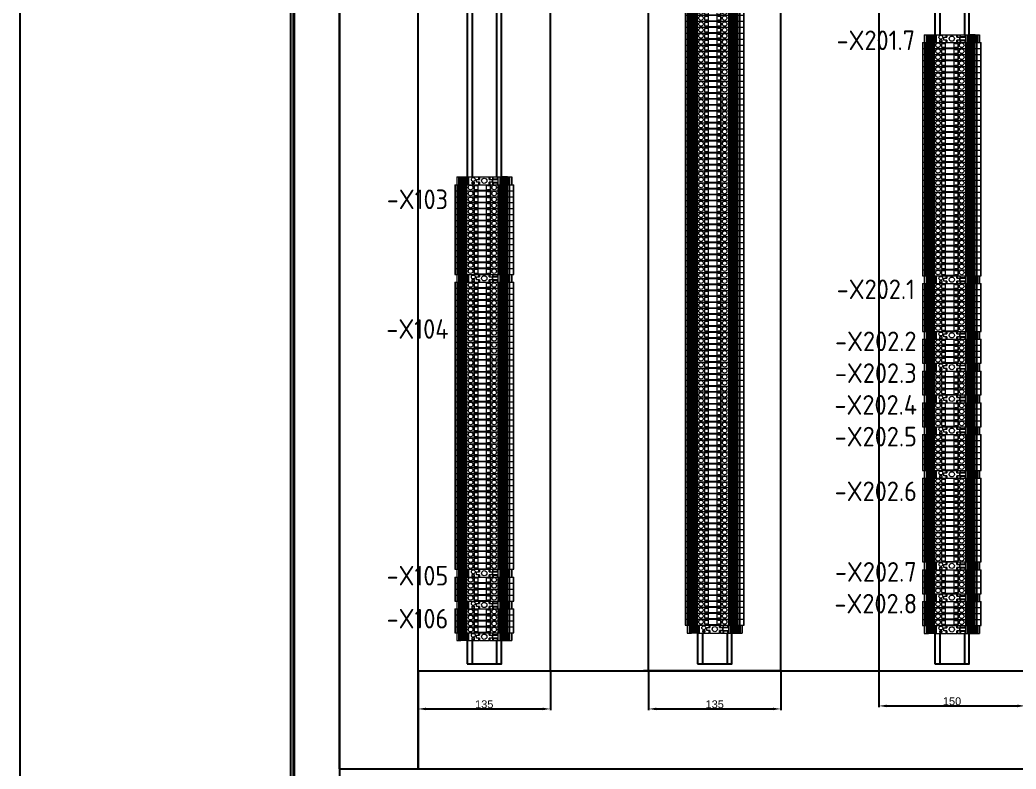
# Model space of a CAD drawing. Header units: millimetres. Extents: x 42151 to 59780, y 37376 to 44547.
# Drawn here: x 55880 to 56896, y 42172 to 42937 of the extents above; entities that cross this region are included whole.
import ezdxf
from ezdxf.enums import TextEntityAlignment as Align

# ---------------------------------------------------------------- set-up
doc = ezdxf.new("R2010")
doc.units = ezdxf.units.MM
doc.set_wipeout_variables(frame=1)
doc.layers.add('! NO PLOT !', color=7, linetype='Continuous', true_color=0xff75dd, plot=False)
doc.layers.add('000-PI-Oprema', color=30, linetype='Continuous', lineweight=5)
for name, color, linetype in [('000-PI-ORMAR', 2, 'Continuous'), ('000-PI_TEXT', 7, 'Continuous'), ('002-PI-Kabelska kanalica', 150, 'Continuous'), ('004-PI-DIN Šina', 3, 'Continuous'), ('SI-Ormari', 51, 'Continuous')]:
    doc.layers.add(name, color=color, linetype=linetype)
doc.styles.add('PI0', font='isocpeur.ttf', dxfattribs={"width": 0.9})
doc.styles.get("Standard").update_dxf_attribs({"font": 'arial.ttf'})
doc.dimstyles.new('ISO-25-lb', dxfattribs={"dimtxt": 8, "dimasz": 8, "dimexe": 1.25, "dimexo": 0.625, "dimtad": 1, "dimtxsty": 'Standard', "dimcen": 5, "dimadec": 0, "dimazin": 0, "dimtfac": 1, "dimtmove": 0, "dimatfit": 3, "dimfxl": 1, "dimarcsym": 0})

# ---------------------------------------------------------------- blocks, each defined once
blk = doc.blocks.new('2000x800_montazna ploca')
at = {"layer": '000-PI-ORMAR'}
blk.add_line((-4333.7, 1646.2), (-4333.7, -243.8), dxfattribs=at)
blk = doc.blocks.new('*U163')
at = {"layer": '002-PI-Kabelska kanalica'}
for p, q in [((-20, -100), (-20, 1672)), ((60, -100), (60, 1672)), ((-20, -100), (60, -100))]:
    blk.add_line(p, q, dxfattribs=at)
blk = doc.blocks.new('*U162')
at = {"layer": '002-PI-Kabelska kanalica'}
for p, q in [((-20, -100), (-20, 1238)), ((80, -100), (80, 1238)), ((-20, -100), (80, -100))]:
    blk.add_line(p, q, dxfattribs=at)
blk = doc.blocks.new('*U161')
at = {"layer": '002-PI-Kabelska kanalica'}
for p, q in [((-20, -100), (-20, 1472)), ((80, -100), (80, 1472)), ((-20, -100), (80, -100))]:
    blk.add_line(p, q, dxfattribs=at)
blk = doc.blocks.new('*U164')
at = {"layer": '004-PI-DIN Šina'}
blk.add_lwpolyline([(1560, -17.5), (1560, 17.5), (0, 17.5), (0, -17.5)], close=True, dxfattribs=at)
for points in [[(0, 12.5), (1560, 12.5)], [(0, -12.5), (1560, -12.5)]]:
    blk.add_lwpolyline(points, dxfattribs=at)
blk = doc.blocks.new('*D219')
at = {"layer": '! NO PLOT !', "color": 0, "linetype": 'Continuous', "lineweight": -2, "ltscale": 0.25, "transparency": 16777216}
for p, q in [((56286.2, 42272.1), (56286.2, 42232.5)), ((56421.2, 42272.1), (56421.2, 42232.5)), ((56294.2, 42233.8), (56413.2, 42233.8))]:
    blk.add_line(p, q, dxfattribs=at)
at = {"layer": '! NO PLOT !', "color": 0, "ltscale": 0.25, "transparency": 16777216}
for points in [[(56294.2, 42235.1), (56294.2, 42232.5), (56286.2, 42233.8)], [(56413.2, 42235.1), (56413.2, 42232.5), (56421.2, 42233.8)]]:
    blk.add_solid(points, dxfattribs=at)
at = {"layer": 'Defpoints', "color": 0, "ltscale": 0.25, "transparency": 16777216}
for p in [(56286.2, 42272.7), (56421.2, 42272.7), (56421.2, 42233.8)]:
    blk.add_point(p, dxfattribs=at)
at = {"layer": '! NO PLOT !', "color": 0, "ltscale": 0.25, "transparency": 16777216, "insert": (56353.7, 42238.5), "char_height": 8, "attachment_point": 5}
blk.add_mtext('135', dxfattribs=at)
blk = doc.blocks.new('*D220')
at = {"layer": '! NO PLOT !', "color": 0, "linetype": 'Continuous', "lineweight": -2, "ltscale": 0.25, "transparency": 16777216}
for p, q in [((56521.2, 42272.1), (56521.2, 42232.5)), ((56656.2, 42272.1), (56656.2, 42232.5)), ((56529.2, 42233.8), (56648.2, 42233.8))]:
    blk.add_line(p, q, dxfattribs=at)
at = {"layer": '! NO PLOT !', "color": 0, "ltscale": 0.25, "transparency": 16777216}
for points in [[(56529.2, 42235.1), (56529.2, 42232.5), (56521.2, 42233.8)], [(56648.2, 42235.1), (56648.2, 42232.5), (56656.2, 42233.8)]]:
    blk.add_solid(points, dxfattribs=at)
at = {"layer": 'Defpoints', "color": 0, "ltscale": 0.25, "transparency": 16777216}
for p in [(56521.2, 42272.7), (56656.2, 42272.7), (56656.2, 42233.8)]:
    blk.add_point(p, dxfattribs=at)
at = {"layer": '! NO PLOT !', "color": 0, "ltscale": 0.25, "transparency": 16777216, "insert": (56588.7, 42238.5), "char_height": 8, "attachment_point": 5}
blk.add_mtext('135', dxfattribs=at)
blk = doc.blocks.new('*D221')
at = {"layer": '! NO PLOT !', "color": 0, "linetype": 'Continuous', "lineweight": -2, "ltscale": 0.25, "transparency": 16777216}
for p, q in [((56756.2, 42272.1), (56756.2, 42235.6)), ((56905.2, 42272.1), (56905.2, 42235.6)), ((56764.2, 42236.9), (56897.2, 42236.9))]:
    blk.add_line(p, q, dxfattribs=at)
at = {"layer": '! NO PLOT !', "color": 0, "ltscale": 0.25, "transparency": 16777216}
for points in [[(56764.2, 42238.2), (56764.2, 42235.5), (56756.2, 42236.9)], [(56897.2, 42238.2), (56897.2, 42235.5), (56905.2, 42236.9)]]:
    blk.add_solid(points, dxfattribs=at)
at = {"layer": 'Defpoints', "color": 0, "ltscale": 0.25, "transparency": 16777216}
for p in [(56756.2, 42272.7), (56905.2, 42272.7), (56905.2, 42236.9)]:
    blk.add_point(p, dxfattribs=at)
at = {"layer": '! NO PLOT !', "color": 0, "ltscale": 0.25, "transparency": 16777216, "insert": (56830.7, 42241.6), "char_height": 8, "attachment_point": 5}
blk.add_mtext('{\\fArial|b0|i0|c238|p34;150}', dxfattribs=at)
blk = doc.blocks.new('1061200000 - Weidmuller granicnik wdu4')
blk.add_wipeout([(48546.9, 45247.3), (48554.9, 45247.3), (48554.9, 45191.2), (48546.9, 45191.2)]).dxf.layer = '! NO PLOT !'
at = {"layer": '000-PI-Oprema'}
for p, q in [((48554.9, 45247.3), (48546.9, 45247.3)), ((48546.9, 45247.3), (48546.9, 45243.1)), ((48554.9, 45247.3), (48546.9, 45247.3)), ((48546.9, 45247), (48554.9, 45247)), ((48554.9, 45245.3), (48546.9, 45245.3)), ((48546.9, 45245.1), (48554.9, 45245.1)), ((48546.9, 45244.9), (48554.9, 45244.9)), ((48554.9, 45244.5), (48546.9, 45244.5)), ((48554.9, 45244.1), (48546.9, 45244.1)), ((48546.9, 45243.9), (48554.9, 45243.9)), ((48546.9, 45243.3), (48554.9, 45243.3)), ((48546.9, 45243.1), (48554.9, 45243.1)), ((48546.9, 45243.1), (48554.9, 45243.1)), ((48546.9, 45240.9), (48546.9, 45243.1)), ((48546.9, 45242.9), (48554.9, 45242.9)), ((48554.9, 45242.7), (48546.9, 45242.7)), ((48546.9, 45242.7), (48554.9, 45242.7)), ((48554.9, 45241.9), (48546.9, 45241.9)), ((48546.9, 45241.8), (48554.9, 45241.8)), ((48554.9, 45247.3), (48554.9, 45202.1)), ((48546.9, 45241.1), (48554.9, 45241.1)), ((48546.9, 45240.9), (48554.9, 45240.9)), ((48546.9, 45240.9), (48554.9, 45240.9)), ((48546.9, 45238.7), (48546.9, 45240.9)), ((48546.9, 45240.7), (48554.9, 45240.7)), ((48554.9, 45240.5), (48546.9, 45240.5)), ((48546.9, 45240.5), (48554.9, 45240.5)), ((48554.9, 45239.7), (48546.9, 45239.7)), ((48554.9, 45239.6), (48546.9, 45239.6)), ((48554.9, 45238.9), (48546.9, 45238.9)), ((48554.9, 45238.7), (48546.9, 45238.7)), ((48554.9, 45238.7), (48546.9, 45238.7)), ((48546.9, 45236.5), (48546.9, 45238.7)), ((48554.9, 45238.5), (48546.9, 45238.5)), ((48554.9, 45238.3), (48546.9, 45238.3)), ((48546.9, 45238.3), (48554.9, 45238.3)), ((48554.9, 45237.5), (48546.9, 45237.5)), ((48554.9, 45237.4), (48546.9, 45237.4)), ((48554.9, 45236.7), (48546.9, 45236.7)), ((48554.9, 45236.5), (48546.9, 45236.5)), ((48554.9, 45236.5), (48546.9, 45236.5)), ((48546.9, 45236.5), (48546.9, 45225)), ((48554.9, 45236.3), (48546.9, 45236.3)), ((48554.9, 45236.1), (48546.9, 45236.1)), ((48554.9, 45236.1), (48546.9, 45236.1)), ((48546.9, 45236.1), (48554.9, 45236.1)), ((48554.9, 45235.9), (48546.9, 45235.9)), ((48554.9, 45235.3), (48546.9, 45235.3)), ((48546.9, 45225), (48549.4, 45225)), ((48549.4, 45224.3), (48546.9, 45224.3)), ((48546.9, 45224.3), (48546.9, 45214.3)), ((48547.7, 45231.5), (48549.6, 45231.5)), ((48547.7, 45229.5), (48547.7, 45231.5)), ((48549.6, 45229.5), (48547.7, 45229.5)), ((48549.4, 45225), (48549.4, 45227.3)), ((48549.4, 45227.3), (48552.4, 45227.3)), ((48549.6, 45231.5), (48549.6, 45229.5)), ((48552.4, 45227.3), (48552.4, 45224.3)), ((48552.4, 45225), (48554.9, 45225)), ((48554.9, 45224.3), (48552.4, 45224.3)), ((48546.9, 45214.3), (48549.4, 45214.3)), ((48549.4, 45213.5), (48546.9, 45213.5)), ((48546.9, 45213.5), (48546.9, 45191.2)), ((48549.4, 45211.3), (48549.4, 45213.5)), ((48552.4, 45211.3), (48549.4, 45211.3)), ((48552.4, 45214.3), (48552.4, 45211.3)), ((48552.4, 45214.3), (48554.9, 45214.3)), ((48554.9, 45213.5), (48552.4, 45213.5)), ((48546.9, 45210.6), (48554.9, 45210.6)), ((48549.3, 45210.3), (48546.9, 45210.3)), ((48546.9, 45205.8), (48549.3, 45205.8)), ((48554.9, 45205.4), (48546.9, 45205.4)), ((48546.9, 45203.2), (48554.9, 45203.2)), ((48546.9, 45202.7), (48554.9, 45202.7)), ((48546.9, 45202.5), (48554.9, 45202.5)), ((48554.9, 45202.5), (48546.9, 45202.5)), ((48546.9, 45202.5), (48554.9, 45202.5)), ((48554.9, 45202.3), (48546.9, 45202.3)), ((48554.9, 45202.1), (48546.9, 45202.1)), ((48554.9, 45202.1), (48546.9, 45202.1)), ((48554.9, 45201.9), (48546.9, 45201.9)), ((48554.9, 45201.2), (48546.9, 45201.2)), ((48546.9, 45201.1), (48554.9, 45201.1)), ((48549, 45210.3), (48549, 45205.8)), ((48549.3, 45205.8), (48549.3, 45210.3)), ((48552.4, 45210.3), (48554.9, 45210.3)), ((48552.4, 45210.3), (48552.4, 45205.8)), ((48552.4, 45205.8), (48554.9, 45205.8)), ((48552.7, 45205.8), (48552.7, 45210.3)), ((48554.9, 45199.9), (48554.9, 45202.1)), ((48546.9, 45200.3), (48554.9, 45200.3)), ((48546.9, 45200.3), (48554.9, 45200.3)), ((48554.9, 45200.1), (48546.9, 45200.1)), ((48554.9, 45199.9), (48546.9, 45199.9)), ((48554.9, 45199.9), (48546.9, 45199.9)), ((48554.9, 45199.7), (48546.9, 45199.7)), ((48554.9, 45199), (48546.9, 45199)), ((48546.9, 45198.9), (48554.9, 45198.9)), ((48546.9, 45198.1), (48554.9, 45198.1)), ((48554.9, 45198.1), (48546.9, 45198.1)), ((48546.9, 45197.9), (48554.9, 45197.9)), ((48546.9, 45197.7), (48554.9, 45197.7)), ((48546.9, 45197.7), (48554.9, 45197.7)), ((48546.9, 45197.5), (48554.9, 45197.5)), ((48554.9, 45196.8), (48546.9, 45196.8)), ((48554.9, 45196.7), (48546.9, 45196.7)), ((48546.9, 45195.9), (48554.9, 45195.9)), ((48554.9, 45195.9), (48546.9, 45195.9)), ((48546.9, 45195.7), (48554.9, 45195.7)), ((48546.9, 45195.5), (48554.9, 45195.5)), ((48546.9, 45195.5), (48554.9, 45195.5)), ((48546.9, 45195.3), (48554.9, 45195.3)), ((48554.9, 45194.6), (48546.9, 45194.6)), ((48554.9, 45194.5), (48546.9, 45194.5)), ((48554.9, 45194.1), (48546.9, 45194.1)), ((48546.9, 45193.7), (48554.9, 45193.7)), ((48554.9, 45193.5), (48546.9, 45193.5)), ((48546.9, 45193.3), (48554.9, 45193.3)), ((48554.9, 45191.6), (48546.9, 45191.6)), ((48546.9, 45191.3), (48554.9, 45191.3)), ((48554.9, 45191.2), (48546.9, 45191.2)), ((48554.9, 45197.7), (48554.9, 45199.9)), ((48554.9, 45195.5), (48554.9, 45197.7)), ((48554.9, 45195.5), (48554.9, 45191.2))]:
    blk.add_line(p, q, dxfattribs=at)
for centre, radius in [((48552.3, 45230.5), 1.97), ((48550.9, 45219.3), 2.67)]:
    blk.add_circle(centre, radius, dxfattribs=at)
for points in [[(48546.9, 45224.3), (48546.9, 45224.3), (48546.9, 45224.5), (48546.9, 45224.8), (48546.9, 45225)], [(48549.4, 45224.3), (48549.4, 45224.3), (48549.4, 45224.5), (48549.4, 45224.8), (48549.4, 45225)], [(48546.9, 45213.5), (48546.9, 45213.7), (48546.9, 45214.1), (48546.9, 45214.3), (48546.9, 45214.3)], [(48549.4, 45213.5), (48549.4, 45213.7), (48549.4, 45214.1), (48549.4, 45214.3), (48549.4, 45214.3)]]:
    blk.add_open_spline(points, degree=3, dxfattribs=at)
blk = doc.blocks.new('1020100000 - WEIDMULLER')
blk.add_wipeout([(48544.8, 45339.7), (48550.9, 45339.7), (48550.9, 45279.7), (48544.8, 45279.7)])
at = {"layer": '000-PI-Oprema', "ltscale": 0.25}
for p, q in [((48550.9, 45339.7), (48544.8, 45339.7)), ((48544.8, 45339.7), (48544.8, 45279.7)), ((48550.9, 45339.3), (48544.8, 45339.3)), ((48544.8, 45339.2), (48550.9, 45339.2)), ((48550.9, 45337.3), (48544.8, 45337.3)), ((48544.8, 45337.3), (48550.9, 45337.3)), ((48550.9, 45337.1), (48544.8, 45337.1)), ((48550.9, 45336.4), (48544.8, 45336.4)), ((48544.8, 45336.3), (48550.9, 45336.3)), ((48550.9, 45335.6), (48544.8, 45335.6)), ((48550.9, 45335.5), (48544.8, 45335.5)), ((48550.9, 45335.2), (48544.8, 45335.2)), ((48550.9, 45335.1), (48544.8, 45335.1)), ((48544.8, 45335.1), (48550.9, 45335.1)), ((48550.9, 45334.2), (48544.8, 45334.2)), ((48544.8, 45334.1), (48550.9, 45334.1)), ((48550.9, 45333.4), (48544.8, 45333.4)), ((48550.9, 45333.3), (48544.8, 45333.3)), ((48550.9, 45339.7), (48550.9, 45294.7)), ((48550.9, 45333.1), (48544.8, 45333.1)), ((48550.9, 45332.9), (48544.8, 45332.9)), ((48544.8, 45332.9), (48550.9, 45332.9)), ((48550.9, 45332), (48544.8, 45332)), ((48544.8, 45331.9), (48550.9, 45331.9)), ((48544.8, 45331.2), (48550.9, 45331.2)), ((48544.8, 45331.1), (48550.9, 45331.1)), ((48544.8, 45330.9), (48550.9, 45330.9)), ((48550.9, 45330.7), (48544.8, 45330.7)), ((48544.8, 45330.7), (48550.9, 45330.7)), ((48550.9, 45329.8), (48544.8, 45329.8)), ((48544.8, 45329.7), (48550.9, 45329.7)), ((48544.8, 45329), (48550.9, 45329)), ((48544.8, 45328.9), (48550.9, 45328.9)), ((48544.8, 45328.7), (48550.9, 45328.7)), ((48550.9, 45328.5), (48544.8, 45328.5)), ((48544.8, 45328.5), (48550.9, 45328.5)), ((48550.9, 45328.1), (48544.8, 45328.1)), ((48550.9, 45328), (48544.8, 45328)), ((48550.9, 45327.8), (48544.8, 45327.8)), ((48544.8, 45327.7), (48550.9, 45327.7)), ((48546.1, 45317.5), (48544.8, 45317.5)), ((48544.8, 45317), (48545.4, 45317)), ((48546.1, 45317), (48545.4, 45317)), ((48545.4, 45317), (48545.4, 45306.3)), ((48545.4, 45316.1), (48550.9, 45316.1)), ((48549.7, 45320.3), (48546.1, 45320.3)), ((48546.1, 45320.3), (48546.1, 45317)), ((48546.1, 45319.7), (48549.7, 45319.7)), ((48549.7, 45317), (48549.7, 45320.3)), ((48550.9, 45317.5), (48549.7, 45317.5)), ((48549.7, 45317), (48550.9, 45317)), ((48545.4, 45306.3), (48544.8, 45306.3)), ((48544.8, 45305.8), (48546.1, 45305.8)), ((48545.4, 45307.3), (48550.9, 45307.3)), ((48545.4, 45306.3), (48546.1, 45306.3)), ((48546.1, 45306.3), (48546.1, 45303)), ((48549.7, 45303.7), (48546.1, 45303.7)), ((48546.1, 45303), (48549.7, 45303)), ((48550.9, 45306.3), (48549.7, 45306.3)), ((48549.7, 45303), (48549.7, 45306.3)), ((48549.7, 45305.8), (48550.9, 45305.8)), ((48550.9, 45295.6), (48544.8, 45295.6)), ((48544.8, 45295.5), (48550.9, 45295.5)), ((48544.8, 45295.3), (48550.9, 45295.3)), ((48544.8, 45295.3), (48550.9, 45295.3)), ((48544.8, 45294.8), (48550.9, 45294.8)), ((48550.9, 45294.8), (48544.8, 45294.8)), ((48550.9, 45294.7), (48544.8, 45294.7)), ((48550.9, 45294.4), (48544.8, 45294.4)), ((48550.9, 45294.3), (48544.8, 45294.3)), ((48550.9, 45293.6), (48544.8, 45293.6)), ((48544.8, 45293.5), (48550.9, 45293.5)), ((48550.9, 45292.7), (48544.8, 45292.7)), ((48544.8, 45292.6), (48550.9, 45292.6)), ((48550.9, 45292.5), (48544.8, 45292.5)), ((48550.9, 45294.4), (48550.9, 45292.5)), ((48550.9, 45292.2), (48544.8, 45292.2)), ((48550.9, 45292.1), (48544.8, 45292.1)), ((48550.9, 45291.4), (48544.8, 45291.4)), ((48544.8, 45291.3), (48550.9, 45291.3)), ((48550.9, 45290.5), (48544.8, 45290.5)), ((48544.8, 45290.4), (48550.9, 45290.4)), ((48544.8, 45290.3), (48550.9, 45290.3)), ((48544.8, 45290), (48550.9, 45290)), ((48544.8, 45289.9), (48550.9, 45289.9)), ((48550.9, 45289.2), (48544.8, 45289.2)), ((48544.8, 45289.1), (48550.9, 45289.1)), ((48550.9, 45288.3), (48544.8, 45288.3)), ((48544.8, 45288.2), (48550.9, 45288.2)), ((48544.8, 45288.1), (48550.9, 45288.1)), ((48544.8, 45287.8), (48550.9, 45287.8)), ((48544.8, 45287.7), (48550.9, 45287.7)), ((48550.9, 45287), (48544.8, 45287)), ((48544.8, 45286.9), (48550.9, 45286.9)), ((48544.8, 45286.2), (48550.9, 45286.2)), ((48550.9, 45286.1), (48544.8, 45286.1)), ((48544.8, 45286), (48550.9, 45286)), ((48550.9, 45284.1), (48544.8, 45284.1)), ((48544.8, 45284), (48550.9, 45284)), ((48550.9, 45292.2), (48550.9, 45290.3)), ((48550.9, 45290), (48550.9, 45279.7)), ((48550.9, 45280.4), (48544.8, 45280.4)), ((48544.8, 45279.7), (48550.9, 45279.7))]:
    blk.add_line(p, q, dxfattribs=at)
for centre in [(48548.1, 45323.7), (48548.1, 45299.6)]:
    blk.add_circle(centre, 2.36, dxfattribs=at)
blk = doc.blocks.new('*U216')
at = {"layer": '000-PI-Oprema', "rotation": 90}
blk.add_blockref('1020100000 - WEIDMULLER', (45309.7, -48547.8), dxfattribs=at)
blk = doc.blocks.new('*U217')
at = {"layer": '000-PI-Oprema', "color": 0, "linetype": 'ByBlock', "lineweight": -2, "transparency": 16777216}
blk.add_blockref('*U216', (0, 0), dxfattribs=at)
blk.add_blockref('*U216', (0, 6.1), dxfattribs=at)
blk.add_blockref('*U216', (0, 12.2), dxfattribs=at)
blk.add_blockref('*U216', (0, 18.3), dxfattribs=at)
blk = doc.blocks.new('*U210')
at = {"layer": '000-PI-Oprema', "rotation": 90}
blk.add_blockref('1020100000 - WEIDMULLER', (45309.7, -48547.8), dxfattribs=at)
blk = doc.blocks.new('*U211')
at = {"layer": '000-PI-Oprema', "color": 0, "linetype": 'ByBlock', "lineweight": -2, "transparency": 16777216}
blk.add_blockref('*U210', (0, 0), dxfattribs=at)
blk.add_blockref('*U210', (0, 6.1), dxfattribs=at)
blk.add_blockref('*U210', (0, 12.2), dxfattribs=at)
blk.add_blockref('*U210', (0, 18.3), dxfattribs=at)
blk = doc.blocks.new('*U212')
at = {"layer": '000-PI-Oprema', "rotation": 90}
blk.add_blockref('1020100000 - WEIDMULLER', (45309.7, -48547.8), dxfattribs=at)
blk = doc.blocks.new('*U213')
at = {"layer": '000-PI-Oprema', "color": 0, "linetype": 'ByBlock', "lineweight": -2, "transparency": 16777216}
blk.add_blockref('*U212', (0, 0), dxfattribs=at)
blk.add_blockref('*U212', (0, 6.1), dxfattribs=at)
blk.add_blockref('*U212', (0, 12.2), dxfattribs=at)
blk.add_blockref('*U212', (0, 18.3), dxfattribs=at)
blk.add_blockref('*U212', (0, 24.4), dxfattribs=at)
blk.add_blockref('*U212', (0, 30.5), dxfattribs=at)
blk.add_blockref('*U212', (0, 36.6), dxfattribs=at)
blk.add_blockref('*U212', (0, 42.7), dxfattribs=at)
blk.add_blockref('*U212', (0, 48.8), dxfattribs=at)
blk.add_blockref('*U212', (0, 54.9), dxfattribs=at)
blk.add_blockref('*U212', (0, 61), dxfattribs=at)
blk.add_blockref('*U212', (0, 67.1), dxfattribs=at)
blk.add_blockref('*U212', (0, 73.2), dxfattribs=at)
blk.add_blockref('*U212', (0, 79.3), dxfattribs=at)
blk.add_blockref('*U212', (0, 85.4), dxfattribs=at)
blk.add_blockref('*U212', (0, 91.5), dxfattribs=at)
blk.add_blockref('*U212', (0, 97.6), dxfattribs=at)
blk.add_blockref('*U212', (0, 103.7), dxfattribs=at)
blk.add_blockref('*U212', (0, 109.8), dxfattribs=at)
blk.add_blockref('*U212', (0, 115.9), dxfattribs=at)
blk.add_blockref('*U212', (0, 122), dxfattribs=at)
blk.add_blockref('*U212', (0, 128.1), dxfattribs=at)
blk.add_blockref('*U212', (0, 134.2), dxfattribs=at)
blk.add_blockref('*U212', (0, 140.3), dxfattribs=at)
blk.add_blockref('*U212', (0, 146.4), dxfattribs=at)
blk.add_blockref('*U212', (0, 152.5), dxfattribs=at)
blk.add_blockref('*U212', (0, 158.6), dxfattribs=at)
blk.add_blockref('*U212', (0, 164.7), dxfattribs=at)
blk.add_blockref('*U212', (0, 170.8), dxfattribs=at)
blk.add_blockref('*U212', (0, 176.9), dxfattribs=at)
blk.add_blockref('*U212', (0, 183), dxfattribs=at)
blk.add_blockref('*U212', (0, 189.1), dxfattribs=at)
blk.add_blockref('*U212', (0, 195.2), dxfattribs=at)
blk.add_blockref('*U212', (0, 201.3), dxfattribs=at)
blk.add_blockref('*U212', (0, 207.4), dxfattribs=at)
blk.add_blockref('*U212', (0, 213.5), dxfattribs=at)
blk.add_blockref('*U212', (0, 219.6), dxfattribs=at)
blk.add_blockref('*U212', (0, 225.7), dxfattribs=at)
blk.add_blockref('*U212', (0, 231.8), dxfattribs=at)
blk.add_blockref('*U212', (0, 237.9), dxfattribs=at)
blk.add_blockref('*U212', (0, 244), dxfattribs=at)
blk.add_blockref('*U212', (0, 250.1), dxfattribs=at)
blk.add_blockref('*U212', (0, 256.2), dxfattribs=at)
blk.add_blockref('*U212', (0, 262.3), dxfattribs=at)
blk.add_blockref('*U212', (0, 268.4), dxfattribs=at)
blk.add_blockref('*U212', (0, 274.5), dxfattribs=at)
blk.add_blockref('*U212', (0, 280.6), dxfattribs=at)
blk.add_blockref('*U212', (0, 286.7), dxfattribs=at)
blk = doc.blocks.new('*U214')
at = {"layer": '000-PI-Oprema', "rotation": 90}
blk.add_blockref('1020100000 - WEIDMULLER', (45309.7, -48547.8), dxfattribs=at)
blk = doc.blocks.new('*U215')
at = {"layer": '000-PI-Oprema', "color": 0, "linetype": 'ByBlock', "lineweight": -2, "transparency": 16777216}
blk.add_blockref('*U214', (0, 0), dxfattribs=at)
blk.add_blockref('*U214', (0, 6.1), dxfattribs=at)
blk.add_blockref('*U214', (0, 12.2), dxfattribs=at)
blk.add_blockref('*U214', (0, 18.3), dxfattribs=at)
blk.add_blockref('*U214', (0, 24.4), dxfattribs=at)
blk.add_blockref('*U214', (0, 30.5), dxfattribs=at)
blk.add_blockref('*U214', (0, 36.6), dxfattribs=at)
blk.add_blockref('*U214', (0, 42.7), dxfattribs=at)
blk.add_blockref('*U214', (0, 48.8), dxfattribs=at)
blk.add_blockref('*U214', (0, 54.9), dxfattribs=at)
blk.add_blockref('*U214', (0, 61), dxfattribs=at)
blk.add_blockref('*U214', (0, 67.1), dxfattribs=at)
blk.add_blockref('*U214', (0, 73.2), dxfattribs=at)
blk.add_blockref('*U214', (0, 79.3), dxfattribs=at)
blk.add_blockref('*U214', (0, 85.4), dxfattribs=at)
blk = doc.blocks.new('*U192')
at = {"layer": '000-PI-Oprema', "rotation": 90}
blk.add_blockref('1020100000 - WEIDMULLER', (45309.7, -48547.8), dxfattribs=at)
blk = doc.blocks.new('*U193')
at = {"layer": '000-PI-Oprema', "color": 0, "linetype": 'ByBlock', "lineweight": -2, "transparency": 16777216}
blk.add_blockref('*U192', (0, 0), dxfattribs=at)
blk.add_blockref('*U192', (0, 6.1), dxfattribs=at)
blk.add_blockref('*U192', (0, 12.2), dxfattribs=at)
blk.add_blockref('*U192', (0, 18.3), dxfattribs=at)
blk.add_blockref('*U192', (0, 24.4), dxfattribs=at)
blk.add_blockref('*U192', (0, 30.5), dxfattribs=at)
blk.add_blockref('*U192', (0, 36.6), dxfattribs=at)
blk.add_blockref('*U192', (0, 42.7), dxfattribs=at)
blk.add_blockref('*U192', (0, 48.8), dxfattribs=at)
blk.add_blockref('*U192', (0, 54.9), dxfattribs=at)
blk.add_blockref('*U192', (0, 61), dxfattribs=at)
blk.add_blockref('*U192', (0, 67.1), dxfattribs=at)
blk.add_blockref('*U192', (0, 73.2), dxfattribs=at)
blk.add_blockref('*U192', (0, 79.3), dxfattribs=at)
blk.add_blockref('*U192', (0, 85.4), dxfattribs=at)
blk.add_blockref('*U192', (0, 91.5), dxfattribs=at)
blk.add_blockref('*U192', (0, 97.6), dxfattribs=at)
blk.add_blockref('*U192', (0, 103.7), dxfattribs=at)
blk.add_blockref('*U192', (0, 109.8), dxfattribs=at)
blk.add_blockref('*U192', (0, 115.9), dxfattribs=at)
blk.add_blockref('*U192', (0, 122), dxfattribs=at)
blk.add_blockref('*U192', (0, 128.1), dxfattribs=at)
blk.add_blockref('*U192', (0, 134.2), dxfattribs=at)
blk.add_blockref('*U192', (0, 140.3), dxfattribs=at)
blk.add_blockref('*U192', (0, 146.4), dxfattribs=at)
blk.add_blockref('*U192', (0, 152.5), dxfattribs=at)
blk.add_blockref('*U192', (0, 158.6), dxfattribs=at)
blk.add_blockref('*U192', (0, 164.7), dxfattribs=at)
blk.add_blockref('*U192', (0, 170.8), dxfattribs=at)
blk.add_blockref('*U192', (0, 176.9), dxfattribs=at)
blk.add_blockref('*U192', (0, 183), dxfattribs=at)
blk.add_blockref('*U192', (0, 189.1), dxfattribs=at)
blk.add_blockref('*U192', (0, 195.2), dxfattribs=at)
blk.add_blockref('*U192', (0, 201.3), dxfattribs=at)
blk.add_blockref('*U192', (0, 207.4), dxfattribs=at)
blk.add_blockref('*U192', (0, 213.5), dxfattribs=at)
blk.add_blockref('*U192', (0, 219.6), dxfattribs=at)
blk.add_blockref('*U192', (0, 225.7), dxfattribs=at)
blk.add_blockref('*U192', (0, 231.8), dxfattribs=at)
blk.add_blockref('*U192', (0, 237.9), dxfattribs=at)
blk.add_blockref('*U192', (0, 244), dxfattribs=at)
blk.add_blockref('*U192', (0, 250.1), dxfattribs=at)
blk.add_blockref('*U192', (0, 256.2), dxfattribs=at)
blk.add_blockref('*U192', (0, 262.3), dxfattribs=at)
blk.add_blockref('*U192', (0, 268.4), dxfattribs=at)
blk.add_blockref('*U192', (0, 274.5), dxfattribs=at)
blk.add_blockref('*U192', (0, 280.6), dxfattribs=at)
blk.add_blockref('*U192', (0, 286.7), dxfattribs=at)
blk.add_blockref('*U192', (0, 292.8), dxfattribs=at)
blk.add_blockref('*U192', (0, 298.9), dxfattribs=at)
blk.add_blockref('*U192', (0, 305), dxfattribs=at)
blk.add_blockref('*U192', (0, 311.1), dxfattribs=at)
blk.add_blockref('*U192', (0, 317.2), dxfattribs=at)
blk.add_blockref('*U192', (0, 323.3), dxfattribs=at)
blk.add_blockref('*U192', (0, 329.4), dxfattribs=at)
blk.add_blockref('*U192', (0, 335.5), dxfattribs=at)
blk.add_blockref('*U192', (0, 341.6), dxfattribs=at)
blk.add_blockref('*U192', (0, 347.7), dxfattribs=at)
blk.add_blockref('*U192', (0, 353.8), dxfattribs=at)
blk.add_blockref('*U192', (0, 359.9), dxfattribs=at)
blk.add_blockref('*U192', (0, 366), dxfattribs=at)
blk.add_blockref('*U192', (0, 372.1), dxfattribs=at)
blk.add_blockref('*U192', (0, 378.2), dxfattribs=at)
blk.add_blockref('*U192', (0, 384.3), dxfattribs=at)
blk.add_blockref('*U192', (0, 390.4), dxfattribs=at)
blk.add_blockref('*U192', (0, 396.5), dxfattribs=at)
blk.add_blockref('*U192', (0, 402.6), dxfattribs=at)
blk.add_blockref('*U192', (0, 408.7), dxfattribs=at)
blk.add_blockref('*U192', (0, 414.8), dxfattribs=at)
blk.add_blockref('*U192', (0, 420.9), dxfattribs=at)
blk.add_blockref('*U192', (0, 427), dxfattribs=at)
blk.add_blockref('*U192', (0, 433.1), dxfattribs=at)
blk.add_blockref('*U192', (0, 439.2), dxfattribs=at)
blk.add_blockref('*U192', (0, 445.3), dxfattribs=at)
blk.add_blockref('*U192', (0, 451.4), dxfattribs=at)
blk.add_blockref('*U192', (0, 457.5), dxfattribs=at)
blk.add_blockref('*U192', (0, 463.6), dxfattribs=at)
blk.add_blockref('*U192', (0, 469.7), dxfattribs=at)
blk.add_blockref('*U192', (0, 475.8), dxfattribs=at)
blk.add_blockref('*U192', (0, 481.9), dxfattribs=at)
blk.add_blockref('*U192', (0, 488), dxfattribs=at)
blk.add_blockref('*U192', (0, 494.1), dxfattribs=at)
blk.add_blockref('*U192', (0, 500.2), dxfattribs=at)
blk.add_blockref('*U192', (0, 506.3), dxfattribs=at)
blk.add_blockref('*U192', (0, 512.4), dxfattribs=at)
blk.add_blockref('*U192', (0, 518.5), dxfattribs=at)
blk.add_blockref('*U192', (0, 524.6), dxfattribs=at)
blk.add_blockref('*U192', (0, 530.7), dxfattribs=at)
blk.add_blockref('*U192', (0, 536.8), dxfattribs=at)
blk.add_blockref('*U192', (0, 542.9), dxfattribs=at)
blk.add_blockref('*U192', (0, 549), dxfattribs=at)
blk.add_blockref('*U192', (0, 555.1), dxfattribs=at)
blk.add_blockref('*U192', (0, 561.2), dxfattribs=at)
blk.add_blockref('*U192', (0, 567.3), dxfattribs=at)
blk.add_blockref('*U192', (0, 573.4), dxfattribs=at)
blk.add_blockref('*U192', (0, 579.5), dxfattribs=at)
blk.add_blockref('*U192', (0, 585.6), dxfattribs=at)
blk.add_blockref('*U192', (0, 591.7), dxfattribs=at)
blk.add_blockref('*U192', (0, 597.8), dxfattribs=at)
blk.add_blockref('*U192', (0, 603.9), dxfattribs=at)
blk.add_blockref('*U192', (0, 610), dxfattribs=at)
blk.add_blockref('*U192', (0, 616.1), dxfattribs=at)
blk.add_blockref('*U192', (0, 622.2), dxfattribs=at)
blk.add_blockref('*U192', (0, 628.3), dxfattribs=at)
blk.add_blockref('*U192', (0, 634.4), dxfattribs=at)
blk.add_blockref('*U192', (0, 640.5), dxfattribs=at)
blk.add_blockref('*U192', (0, 646.6), dxfattribs=at)
blk.add_blockref('*U192', (0, 652.7), dxfattribs=at)
blk.add_blockref('*U192', (0, 658.8), dxfattribs=at)
blk.add_blockref('*U192', (0, 664.9), dxfattribs=at)
blk.add_blockref('*U192', (0, 671), dxfattribs=at)
blk.add_blockref('*U192', (0, 677.1), dxfattribs=at)
blk.add_blockref('*U192', (0, 683.2), dxfattribs=at)
blk.add_blockref('*U192', (0, 689.3), dxfattribs=at)
blk.add_blockref('*U192', (0, 695.4), dxfattribs=at)
blk.add_blockref('*U192', (0, 701.5), dxfattribs=at)
blk.add_blockref('*U192', (0, 707.6), dxfattribs=at)
blk.add_blockref('*U192', (0, 713.7), dxfattribs=at)
blk.add_blockref('*U192', (0, 719.8), dxfattribs=at)
blk.add_blockref('*U192', (0, 725.9), dxfattribs=at)
blk.add_blockref('*U192', (0, 732), dxfattribs=at)
blk.add_blockref('*U192', (0, 738.1), dxfattribs=at)
blk.add_blockref('*U192', (0, 744.2), dxfattribs=at)
blk.add_blockref('*U192', (0, 750.3), dxfattribs=at)
blk.add_blockref('*U192', (0, 756.4), dxfattribs=at)
blk.add_blockref('*U192', (0, 762.5), dxfattribs=at)
blk.add_blockref('*U192', (0, 768.6), dxfattribs=at)
blk.add_blockref('*U192', (0, 774.7), dxfattribs=at)
blk.add_blockref('*U192', (0, 780.8), dxfattribs=at)
blk.add_blockref('*U192', (0, 786.9), dxfattribs=at)
blk.add_blockref('*U192', (0, 793), dxfattribs=at)
blk = doc.blocks.new('*U241')
at = {"layer": '000-PI-Oprema', "rotation": 90}
blk.add_blockref('1020100000 - WEIDMULLER', (45309.7, -48547.8), dxfattribs=at)
blk = doc.blocks.new('*U242')
at = {"layer": '000-PI-Oprema', "color": 0, "linetype": 'ByBlock', "lineweight": -2, "transparency": 16777216}
blk.add_blockref('*U241', (0, 0), dxfattribs=at)
blk.add_blockref('*U241', (0, 6.1), dxfattribs=at)
blk.add_blockref('*U241', (0, 12.2), dxfattribs=at)
blk.add_blockref('*U241', (0, 18.3), dxfattribs=at)
blk = doc.blocks.new('*U239')
at = {"layer": '000-PI-Oprema', "rotation": 90}
blk.add_blockref('1020100000 - WEIDMULLER', (45309.7, -48547.8), dxfattribs=at)
blk = doc.blocks.new('*U240')
at = {"layer": '000-PI-Oprema', "color": 0, "linetype": 'ByBlock', "lineweight": -2, "transparency": 16777216}
blk.add_blockref('*U239', (0, 0), dxfattribs=at)
blk.add_blockref('*U239', (0, 6.1), dxfattribs=at)
blk.add_blockref('*U239', (0, 12.2), dxfattribs=at)
blk.add_blockref('*U239', (0, 18.3), dxfattribs=at)
blk.add_blockref('*U239', (0, 24.4), dxfattribs=at)
blk.add_blockref('*U239', (0, 30.5), dxfattribs=at)
blk.add_blockref('*U239', (0, 36.6), dxfattribs=at)
blk.add_blockref('*U239', (0, 42.7), dxfattribs=at)
blk = doc.blocks.new('*U243')
at = {"layer": '000-PI-Oprema', "rotation": 90}
blk.add_blockref('1020100000 - WEIDMULLER', (45309.7, -48547.8), dxfattribs=at)
blk = doc.blocks.new('*U244')
at = {"layer": '000-PI-Oprema', "color": 0, "linetype": 'ByBlock', "lineweight": -2, "transparency": 16777216}
blk.add_blockref('*U243', (0, 0), dxfattribs=at)
blk.add_blockref('*U243', (0, 6.1), dxfattribs=at)
blk.add_blockref('*U243', (0, 12.2), dxfattribs=at)
blk.add_blockref('*U243', (0, 18.3), dxfattribs=at)
blk.add_blockref('*U243', (0, 24.4), dxfattribs=at)
blk.add_blockref('*U243', (0, 30.5), dxfattribs=at)
blk.add_blockref('*U243', (0, 36.6), dxfattribs=at)
blk.add_blockref('*U243', (0, 42.7), dxfattribs=at)
blk.add_blockref('*U243', (0, 48.8), dxfattribs=at)
blk.add_blockref('*U243', (0, 54.9), dxfattribs=at)
blk.add_blockref('*U243', (0, 61), dxfattribs=at)
blk.add_blockref('*U243', (0, 67.1), dxfattribs=at)
blk.add_blockref('*U243', (0, 73.2), dxfattribs=at)
blk.add_blockref('*U243', (0, 79.3), dxfattribs=at)
blk.add_blockref('*U243', (0, 85.4), dxfattribs=at)
blk.add_blockref('*U243', (0, 91.5), dxfattribs=at)
blk.add_blockref('*U243', (0, 97.6), dxfattribs=at)
blk.add_blockref('*U243', (0, 103.7), dxfattribs=at)
blk.add_blockref('*U243', (0, 109.8), dxfattribs=at)
blk.add_blockref('*U243', (0, 115.9), dxfattribs=at)
blk.add_blockref('*U243', (0, 122), dxfattribs=at)
blk.add_blockref('*U243', (0, 128.1), dxfattribs=at)
blk.add_blockref('*U243', (0, 134.2), dxfattribs=at)
blk.add_blockref('*U243', (0, 140.3), dxfattribs=at)
blk.add_blockref('*U243', (0, 146.4), dxfattribs=at)
blk.add_blockref('*U243', (0, 152.5), dxfattribs=at)
blk.add_blockref('*U243', (0, 158.6), dxfattribs=at)
blk.add_blockref('*U243', (0, 164.7), dxfattribs=at)
blk.add_blockref('*U243', (0, 170.8), dxfattribs=at)
blk.add_blockref('*U243', (0, 176.9), dxfattribs=at)
blk.add_blockref('*U243', (0, 183), dxfattribs=at)
blk.add_blockref('*U243', (0, 189.1), dxfattribs=at)
blk.add_blockref('*U243', (0, 195.2), dxfattribs=at)
blk.add_blockref('*U243', (0, 201.3), dxfattribs=at)
blk.add_blockref('*U243', (0, 207.4), dxfattribs=at)
blk.add_blockref('*U243', (0, 213.5), dxfattribs=at)
blk.add_blockref('*U243', (0, 219.6), dxfattribs=at)
blk.add_blockref('*U243', (0, 225.7), dxfattribs=at)
blk.add_blockref('*U243', (0, 231.8), dxfattribs=at)
blk = doc.blocks.new('*U252')
at = {"layer": '000-PI-Oprema', "rotation": 90}
blk.add_blockref('1020100000 - WEIDMULLER', (45309.7, -48547.8), dxfattribs=at)
blk = doc.blocks.new('*U253')
at = {"layer": '000-PI-Oprema', "color": 0, "linetype": 'ByBlock', "lineweight": -2, "transparency": 16777216}
blk.add_blockref('*U252', (0, 0), dxfattribs=at)
blk.add_blockref('*U252', (0, 6.1), dxfattribs=at)
blk.add_blockref('*U252', (0, 12.2), dxfattribs=at)
blk.add_blockref('*U252', (0, 18.3), dxfattribs=at)
blk = doc.blocks.new('*U254')
at = {"layer": '000-PI-Oprema', "rotation": 90}
blk.add_blockref('1020100000 - WEIDMULLER', (45309.7, -48547.8), dxfattribs=at)
blk = doc.blocks.new('*U245')
at = {"layer": '000-PI-Oprema', "color": 0, "linetype": 'ByBlock', "lineweight": -2, "transparency": 16777216}
blk.add_blockref('*U254', (0, 0), dxfattribs=at)
blk.add_blockref('*U254', (0, 6.1), dxfattribs=at)
blk.add_blockref('*U254', (0, 12.2), dxfattribs=at)
blk.add_blockref('*U254', (0, 18.3), dxfattribs=at)
blk = doc.blocks.new('*U246')
at = {"layer": '000-PI-Oprema', "rotation": 90}
blk.add_blockref('1020100000 - WEIDMULLER', (45309.7, -48547.8), dxfattribs=at)
blk = doc.blocks.new('*U247')
at = {"layer": '000-PI-Oprema', "color": 0, "linetype": 'ByBlock', "lineweight": -2, "transparency": 16777216}
blk.add_blockref('*U246', (0, 0), dxfattribs=at)
blk.add_blockref('*U246', (0, 6.1), dxfattribs=at)
blk.add_blockref('*U246', (0, 12.2), dxfattribs=at)
blk.add_blockref('*U246', (0, 18.3), dxfattribs=at)
blk.add_blockref('*U246', (0, 24.4), dxfattribs=at)
blk.add_blockref('*U246', (0, 30.5), dxfattribs=at)
blk.add_blockref('*U246', (0, 36.6), dxfattribs=at)
blk.add_blockref('*U246', (0, 42.7), dxfattribs=at)
blk.add_blockref('*U246', (0, 48.8), dxfattribs=at)
blk.add_blockref('*U246', (0, 54.9), dxfattribs=at)
blk.add_blockref('*U246', (0, 61), dxfattribs=at)
blk.add_blockref('*U246', (0, 67.1), dxfattribs=at)
blk.add_blockref('*U246', (0, 73.2), dxfattribs=at)
blk.add_blockref('*U246', (0, 79.3), dxfattribs=at)
blk = doc.blocks.new('*U248')
at = {"layer": '000-PI-Oprema', "rotation": 90}
blk.add_blockref('1020100000 - WEIDMULLER', (45309.7, -48547.8), dxfattribs=at)
blk = doc.blocks.new('*U249')
at = {"layer": '000-PI-Oprema', "color": 0, "linetype": 'ByBlock', "lineweight": -2, "transparency": 16777216}
blk.add_blockref('*U248', (0, 0), dxfattribs=at)
blk.add_blockref('*U248', (0, 6.1), dxfattribs=at)
blk.add_blockref('*U248', (0, 12.2), dxfattribs=at)
blk.add_blockref('*U248', (0, 18.3), dxfattribs=at)
blk = doc.blocks.new('*U250')
at = {"layer": '000-PI-Oprema', "rotation": 90}
blk.add_blockref('1020100000 - WEIDMULLER', (45309.7, -48547.8), dxfattribs=at)
blk = doc.blocks.new('*U251')
at = {"layer": '000-PI-Oprema', "color": 0, "linetype": 'ByBlock', "lineweight": -2, "transparency": 16777216}
blk.add_blockref('*U250', (0, 0), dxfattribs=at)
blk.add_blockref('*U250', (0, 6.1), dxfattribs=at)
blk.add_blockref('*U250', (0, 12.2), dxfattribs=at)
blk.add_blockref('*U250', (0, 18.3), dxfattribs=at)
blk = doc.blocks.new('*U256')
at = {"layer": '000-PI-Oprema', "rotation": 90}
blk.add_blockref('1020100000 - WEIDMULLER', (45309.7, -48547.8), dxfattribs=at)
blk = doc.blocks.new('*U255')
at = {"layer": '000-PI-Oprema', "color": 0, "linetype": 'ByBlock', "lineweight": -2, "transparency": 16777216}
blk.add_blockref('*U256', (0, 0), dxfattribs=at)
blk.add_blockref('*U256', (0, 6.1), dxfattribs=at)
blk.add_blockref('*U256', (0, 12.2), dxfattribs=at)
blk.add_blockref('*U256', (0, 18.3), dxfattribs=at)
blk.add_blockref('*U256', (0, 24.4), dxfattribs=at)
blk.add_blockref('*U256', (0, 30.5), dxfattribs=at)

msp = doc.modelspace()

# ---------------------------------------------------------------- linework, layer by layer
at = {"layer": '! NO PLOT !', "ltscale": 0.25}
msp.add_line((56656.237, 42272.747), (56516.237, 42272.747), dxfattribs=at)
msp.add_lwpolyline([(55880.237, 44376.997), (55880.237, 41506.997), (58030.237, 41506.997), (58030.237, 42491.997), (59780.237, 42491.997), (59780.237, 44376.997), (55880.237, 44376.997)], dxfattribs=at)
at = {"layer": '000-PI-ORMAR'}
for p, q in [((56159.749, 43996.747), (56159.749, 42012.247)), ((56156.237, 43976.247), (56156.237, 42025.247)), ((56158.956, 43976.247), (56158.956, 42025.247))]:
    msp.add_line(p, q, dxfattribs=at)

# ---------------------------------------------------------------- block references
msp.add_blockref('2000x800_montazna ploca', (60539.907, 42298.559))
at = {"rotation": 270}
for name, p in [('*U164', (56353.737, 43839.747)), ('*U164', (56588.737, 43839.747)), ('*U164', (56830.737, 43839.747)), ('*U162', (56386.237, 42252.747))]:
    msp.add_blockref(name, p, dxfattribs=at)
at = {"layer": 'SI-Ormari'}
for name, p in [('*U163', (56226.237, 42272.747)), ('*U161', (56441.237, 42372.747)), ('*U161', (56676.237, 42372.747))]:
    msp.add_blockref(name, p, dxfattribs=at)

# ---------------------------------------------------------------- texts
at = {"layer": '000-PI_TEXT', "style": 'PI0', "width": 0.9}
for s, p in [('-X201.7', (56752.937, 42915.915)), ('-X103', (56285.556, 42753.744)), ('-X202.1', (56752.937, 42661.91)), ('-X104', (56285.556, 42621.452)), ('-X202.2', (56752.937, 42608.814)), ('-X202.3', (56752.937, 42576.414)), ('-X202.4', (56752.937, 42544.014)), ('-X202.5', (56752.937, 42511.614)), ('-X202.6', (56752.937, 42455.838)), ('-X105', (56285.556, 42369.732)), ('-X202.7', (56752.937, 42373.614)), ('-X202.8', (56752.937, 42341.214)), ('-X106', (56285.556, 42325.909))]:
    msp.add_text(s, height=20, dxfattribs=at).set_placement(p, align=Align.MIDDLE)

# ---------------------------------------------------------------- dimensions: what is measured, and where the dimension line sits
at = {"layer": '! NO PLOT !', "ltscale": 0.25}
for base, p1, p2, picture, middle in [((56421.237, 42233.788), (56286.237, 42272.747), (56421.237, 42272.747), '*D219', (56353.737, 42238.5)), ((56656.237, 42233.788), (56521.237, 42272.747), (56656.237, 42272.747), '*D220', (56588.737, 42238.5))]:
    dim = msp.add_linear_dim(base=base, p1=p1, p2=p2, dimstyle='ISO-25-lb', dxfattribs=at)
    dim.commit()
    dim.dimension.update_dxf_attribs({"geometry": picture, "text_midpoint": middle})
dim = msp.add_linear_dim(base=(56905.237, 42236.871), p1=(56756.237, 42272.747), p2=(56905.237, 42272.747), text='{\\fArial|b0|i0|c238|p34;150}', dimstyle='ISO-25-lb', dxfattribs=at)
dim.commit()
dim.dimension.update_dxf_attribs({"geometry": '*D221', "text_midpoint": (56830.737, 42241.581)})

# ---------------------------------------------------------------- next in the draw order: block references
at = {"layer": '000-PI-Oprema', "rotation": 90}
for p in [(101573.033, -5877.828), (102049.733, -6000.778), (102049.733, -6033.178), (102049.733, -6171.178), (102049.733, -6203.578), (101808.033, -6235.678), (101573.033, -6243.428)]:
    msp.add_blockref('1061200000 - Weidmuller granicnik wdu4', p, dxfattribs=at)
at = {"layer": '000-PI-Oprema'}
msp.add_blockref('*U242', (56830.437, 42589.538), dxfattribs=at)

# ---------------------------------------------------------------- next in the draw order: block references
for name, p in [('*U193', (56588.737, 42322.239)), ('*U215', (56353.737, 42680.088)), ('*U213', (56353.737, 42379.288)), ('*U253', (56830.437, 42557.138)), ('*U245', (56830.437, 42524.738)), ('*U247', (56830.437, 42386.738)), ('*U249', (56830.437, 42354.338)), ('*U251', (56830.437, 42321.938)), ('*U217', (56353.737, 42314.488))]:
    msp.add_blockref(name, p, dxfattribs=at)
at = {"layer": '000-PI-Oprema', "rotation": 90}
msp.add_blockref('1061200000 - Weidmuller granicnik wdu4', (102049.733, -5935.978), dxfattribs=at)

# ---------------------------------------------------------------- next in the draw order: block references
for p in [(101573.033, -5778.328), (102049.733, -5968.378), (102049.733, -6077.778), (101573.033, -6211.028), (102049.733, -6235.978)]:
    msp.add_blockref('1061200000 - Weidmuller granicnik wdu4', p, dxfattribs=at)
at = {"layer": '000-PI-Oprema'}
msp.add_blockref('*U240', (56830.437, 42621.938), dxfattribs=at)

# ---------------------------------------------------------------- next in the draw order: block references
at = {"layer": '000-PI-Oprema', "rotation": 90}
msp.add_blockref('1061200000 - Weidmuller granicnik wdu4', (102049.733, -5879.178), dxfattribs=at)
at = {"layer": '000-PI-Oprema'}
for name, p in [('*U255', (56830.437, 42480.138)), ('*U211', (56353.737, 42346.888))]:
    msp.add_blockref(name, p, dxfattribs=at)

# ---------------------------------------------------------------- next in the draw order: block references
msp.add_blockref('*U244', (56830.437, 42678.738), dxfattribs=at)
at = {"layer": '000-PI-Oprema', "rotation": 90}
msp.add_blockref('1061200000 - Weidmuller granicnik wdu4', (101573.033, -6178.628), dxfattribs=at)

# ---------------------------------------------------------------- next in the draw order: block references
msp.add_blockref('1061200000 - Weidmuller granicnik wdu4', (102049.733, -5633.278), dxfattribs=at)

doc.saveas('drawing.dxf')
